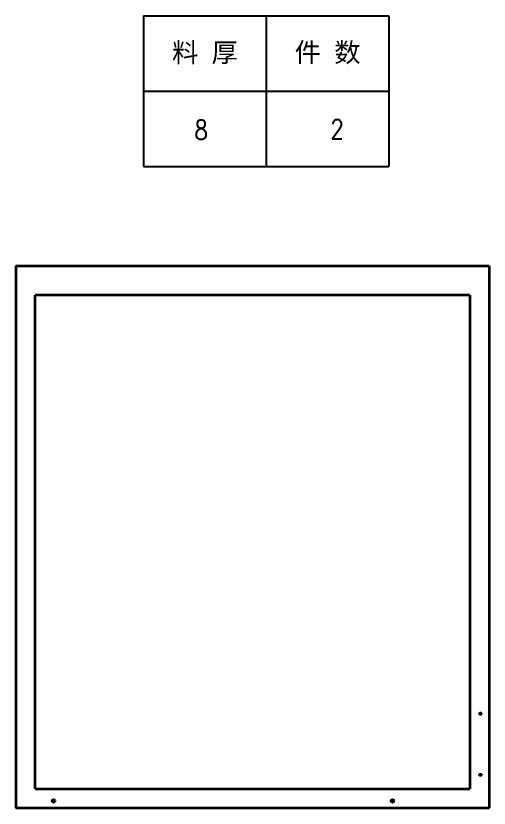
# Model space of a CAD drawing. Header units: millimetres. Extents: x -1727 to 307751, y -105919 to 6637.
# Drawn here: x 38075 to 39055, y 4995 to 6637 of the extents above; entities that cross this region are included whole.
import ezdxf
from ezdxf.enums import TextEntityAlignment as Align

# ---------------------------------------------------------------- set-up
doc = ezdxf.new("R2010")
doc.units = ezdxf.units.MM
doc.layers.add('AM_VIS', color=7, linetype='Continuous')
doc.styles.add('DIM', font='txt.shx', dxfattribs={"width": 0.8, "bigfont": 'bigfont.shx'})
doc.styles.get("Standard").update_dxf_attribs({"font": 'arial.ttf'})

# ---------------------------------------------------------------- blocks, each defined once
blk = doc.blocks.new('*T16')
at = {"color": 0, "linetype": 'ByBlock', "lineweight": -2, "transparency": 16777216}
for p, q in [((0, 0), (127, 0)), ((0, 0), (0, -78)), ((63.5, 0), (63.5, -78)), ((127, 0), (127, -78)), ((0, -39), (127, -39)), ((0, -78), (127, -78))]:
    blk.add_line(p, q, dxfattribs=at)
at = {"color": 0, "transparency": 16777216, "char_height": 10, "width": 60.5, "attachment_point": 5}
for s, insert in [('{\\fSimSun|b0|i0|c134|p2;料 厚}', (31.75, -19.5)), ('{\\fSimSun|b0|i0|c134|p2;件 数}', (95.25, -19.5))]:
    blk.add_mtext(s, dxfattribs=dict(at, insert=insert))
blk = doc.blocks.new('拆图参数')
blk.add_blockref('*T16', (-63.5, 78))
at = {"style": 'DIM', "width": 0.8}
blk.add_attdef('6', text='', height=10, dxfattribs=at).set_placement((-37.13, 18.91), align=Align.MIDDLE_LEFT)
blk.add_attdef('1', text='', height=10, dxfattribs=at).set_placement((36.65, 19.27), align=Align.MIDDLE_CENTER)

msp = doc.modelspace()

# ---------------------------------------------------------------- linework, layer by layer
at = {"layer": 'AM_VIS', "color": 7, "lineweight": 35, "ltscale": 6}
for p, q in [((38075.31134, 6118.66756), (38198.25567, 6118.66756)), ((38075.31134, 6118.66756), (38075.31134, 4994.66756)), ((38198.25567, 6118.66756), (38208.25567, 6118.66756)), ((38208.25567, 6118.66756), (38900.31134, 6118.66756)), ((38900.31134, 6118.66756), (38910.31134, 6118.66756)), ((38910.31134, 6118.66756), (39055.31134, 6118.66756)), ((39055.31134, 6118.66756), (39055.31134, 4994.66756)), ((38115.31134, 5034.66756), (38115.31134, 6057.66756)), ((39015.31134, 6057.66756), (38115.31134, 6057.66756)), ((39015.31134, 6057.66756), (39015.31134, 5034.66756)), ((38115.31134, 5034.66756), (39015.31134, 5034.66756)), ((39055.31134, 4994.66756), (38075.31134, 4994.66756))]:
    msp.add_line(p, q, dxfattribs=at)
for centre, radius in [((39037.31134, 5190.66756), 1.621), ((39037.31134, 5063.66756), 1.621), ((38153.31134, 5009.66756), 3), ((38855.31134, 5009.66756), 3)]:
    msp.add_circle(centre, radius, dxfattribs=at)

# ---------------------------------------------------------------- block references
at = {"xscale": 4, "yscale": 4, "zscale": 4}
msp.add_blockref('拆图参数', (38593.8695, 6324.69669), dxfattribs=at).add_auto_attribs({'1': '2', '6': '8'})

doc.saveas('drawing.dxf')
